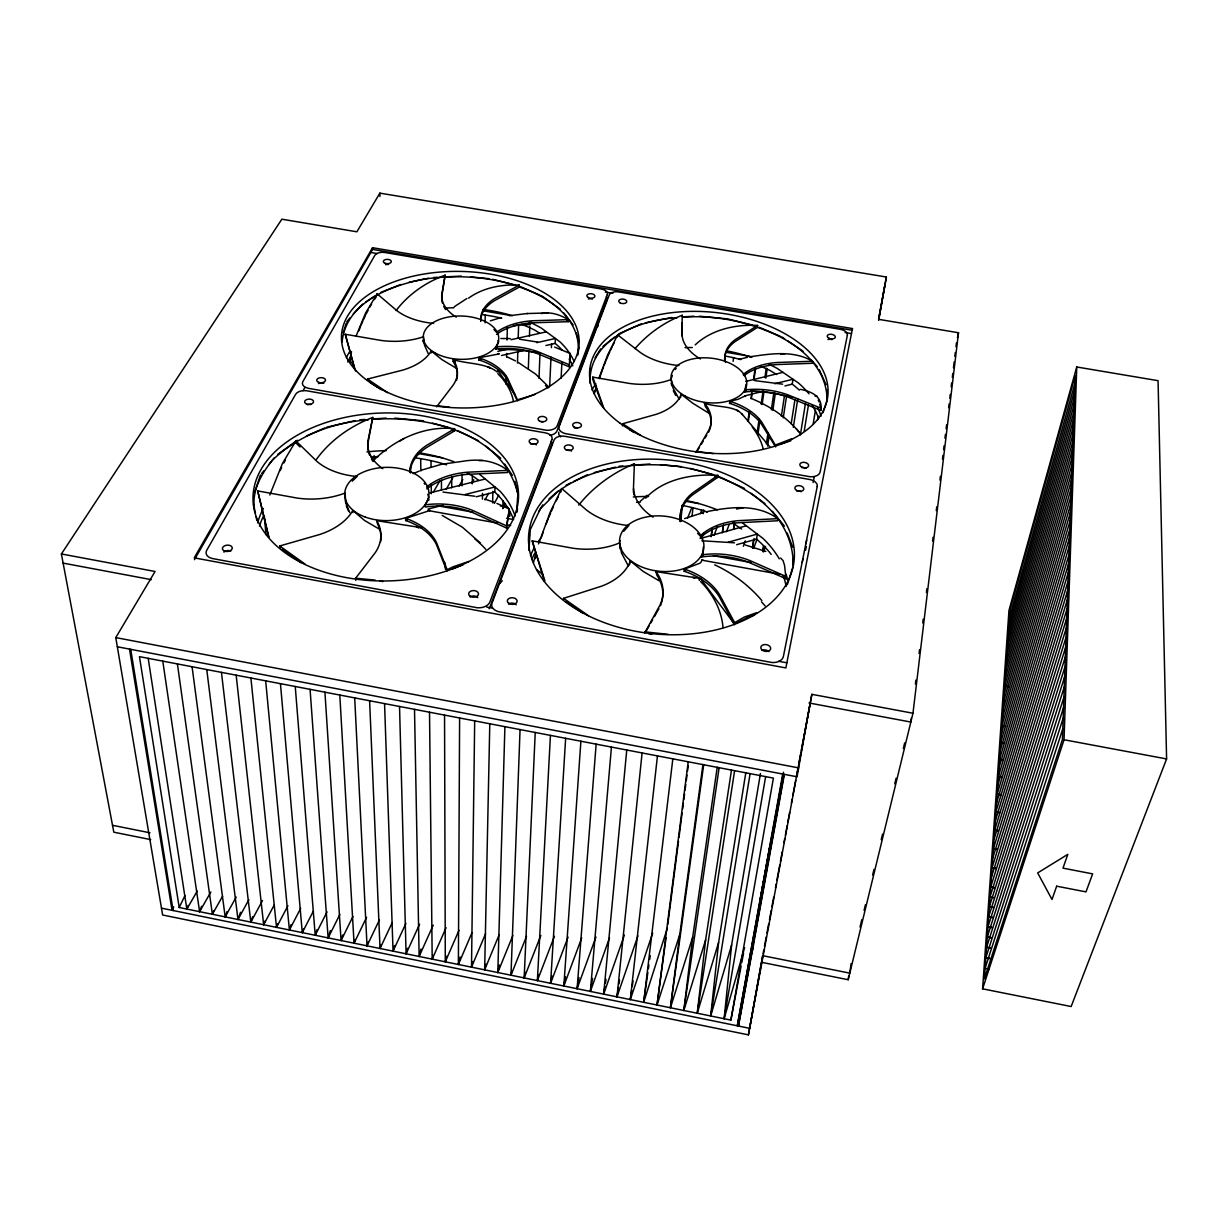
<?xml version="1.0" encoding="UTF-8"?>
<svg xmlns="http://www.w3.org/2000/svg" width="1228" height="1228" viewBox="0 0 1228 1228"><rect width="100%" height="100%" fill="white"/><g stroke="black" fill="none" stroke-linecap="round" stroke-linejoin="round"><path stroke-width="1.5" d="M451.704 487.838L451.72 476.326M456.478 380.434A58.391 34.23 0.1 0 0 453.884 362.797L452.963 359.42C467.331 364.332 485.275 362.506 497.371 372.038M410.06 471.736A61.738 38.759 1.2 0 1 426.515 447.575L454.59 430.844L454.59 428.726C424.059 425.425 394.587 439.593 373.235 460.7M681.939 335.797L681.954 322.857M634.983 348.691C647.678 333.924 664.041 322.365 682.169 315.274L682.139 335.597A55.383 31.498 6.8 0 0 698.578 357.87L700.42 358.96M745.918 388.938L744.613 392.054L746.962 391.747A58.606 35.29 7.7 0 1 787.885 397.012L820.918 410.352C822.837 397.043 812.506 391.609 800.334 389.353M793.242 558.955L793.227 565.862C793.994 505.476 728.434 473.563 676.536 466.226C632.22 461.252 583.024 467.96 548.947 498.952M471.89 932.942L458.382 964.487L459.61 717.996M461.989 485.843L462.05 474.346M472.319 483.863L472.396 476.203M516.988 400.113L507.317 379.866A58.637 34.844 1.1 0 0 480.808 360.556L478.736 359.911L478.766 357.824L499.289 353.894L498.061 353.464M485.551 933.802L471.506 967.157L474.683 720.882M703.291 547.212L703.153 552.262L701.372 557.067L704.012 556.652A65.391 43.993 7.7 0 1 749.556 562.67L786.058 578.787L784.538 565.325L783.05 560.597L780.594 558.003M482.435 499.136L482.512 493.38M485.106 322.826L485.229 315.151M492.643 502.897L492.889 491.4M569.761 360.832L569.685 362.429L569.992 355.629L569.301 366.865L538.355 353.986A57.977 34.323 2.3 0 0 498.138 348.813L495.728 349.105L498.66 341.614L498.046 340.478M499.197 934.661L484.646 969.844L489.788 723.768M513.596 519.597A130.03 84.486 -1.3 0 0 494.823 492.06L494.93 486.963L465.228 494.5M502.866 506.657L503.004 500.917M505.921 384.088L506.12 376.428M506.596 357.271L506.688 353.434M507.026 340.033L507.364 326.633M507.594 470.401L507.548 472.534L467.745 474.315A63.242 40.708 1.1 0 0 428.526 487.623L426.96 488.913L426.93 486.779L428.511 485.49A63.319 40.693 1.1 0 1 467.761 472.181L507.594 470.401C494.899 460.224 478.229 458.643 462.618 461.314L441.19 464.368L421.833 470.048M506.55 528.055L506.596 525.906L472.626 510.387A64.9 42.504 0 0 0 427.927 504.508L425.21 504.892L425.241 507.026L427.958 506.642A64.823 42.504 0 0 1 472.596 512.536L506.55 528.055L509.252 509.006L509.605 516.374L509.113 511.447L506.949 523.942M554.642 347.094L570.114 353.449L569.777 360.403M512.859 935.521L497.8 972.53L504.908 726.669M468.543 298.174C483.064 287.628 501.607 284.251 519.244 285.111L519.183 287.152L494.577 300.614A55.521 31.56 2.9 0 0 480.716 321.337M517.479 362.997L517.817 351.515M518.216 338.099L518.615 324.699M517.832 400.788L507.364 377.779A58.683 34.829 1.1 0 0 480.839 358.469L478.766 357.824M590.069 383.289C588.028 339.097 640.172 319.664 677.058 317.714M578.772 505.092C593.293 486.795 612.879 472.765 634.369 463.754L633.387 490.77A61.354 38.789 6.5 0 0 633.94 494.899M982.6 988.832L1064.031 739.747L1076.756 366.988L1158.065 380.68L1166.6 758.935L1071.154 1006.53L982.6 988.832L1008.971 610.423L1076.756 366.988M528.332 368.722L528.93 351.5M529.452 336.18L529.79 326.617M526.505 936.365L510.971 975.216L520.058 729.57M628.383 566.077L621.521 553.014L619.679 542.776L617.623 543.697A62.536 40.14 3.8 0 1 572.708 548.195L532.2 540.857L544.342 581.243M539 378.27L539.982 353.403M577.574 355.445C583.668 320.216 548.287 296.071 518.769 286.83M549.699 385.914L550.988 357.225M551.403 347.662L551.572 343.825M540.842 935.444L524.156 977.918L535.239 732.471M562.332 350.256A116.675 68.906 1.3 0 0 555.163 343.41L555.394 338.483L536.836 342.643M561.119 378.255L561.871 362.951M496.557 334.384L497.923 333.341A56.734 32.987 3 0 1 532.614 322.81L568.288 321.69L568.395 319.648C560.367 314.951 550.789 311.39 541.425 313.585M623.809 531.217L628.859 525.477L626.28 525.262A61.461 38.851 5 0 1 586.339 509.927L561.779 488.544L560.674 492.198M569.301 366.865L569.408 364.793L538.432 351.914A58.023 34.307 2.3 0 0 498.184 346.741L495.774 347.033M554.457 936.273L537.373 980.604L550.436 735.388M563.468 599.448L563.529 598.343L601.29 586.263A64.163 42.212 3.4 0 0 629.657 562.746L630.302 560.95L642.95 571.266L659.006 580.721M699.392 579.14L699.331 580.261L699.853 579.14L698.394 578.173L655.921 571.588L656.934 575.364A65.483 44.162 4.2 0 1 660.449 605.665M569.639 361.032L570.114 353.449M568.073 937.117L550.589 983.306L565.647 738.304M679.284 399.361L673.005 388.048L671.179 379.437L669.352 380.158A56.242 32.527 4.9 0 1 629.289 383.412L592.817 377.119L592.679 379.191L602.518 405.869M597.836 326.648L598.205 320.922M528.93 550.466L530.296 529.575L540.52 508.592L558.479 490.739M581.688 937.946L563.836 986.007L580.89 741.221M516.543 512.153L517.878 493.963L514.9 481.391M617.5 336.948L617.653 334.891L640.341 352.497A55.398 31.575 5.7 0 0 676.597 365.299L678.915 365.499M595.948 936.995L577.099 988.709L596.148 744.153M622.458 425.855L622.627 423.752L655.967 414.389A57.547 34.031 4.7 0 0 680.665 395.662L681.172 394.219L692.623 403.122L709.799 413.775M634.277 464.844L634.369 463.754M609.548 937.808L590.376 991.426L611.437 747.084M630.302 560.95L629.473 564.88M671.163 378.945L672.33 375.415M624.392 935.045L603.669 994.143L626.756 750.016M644.685 632.957L660.019 605.005A65.56 44.147 4.2 0 0 657.149 573.23L655.921 571.588M619.94 541.364L620.033 540.458M682.062 316.333L682.169 315.274M744.613 947.632L724.136 1018.718L731.612 945.023L760.454 773.548M637.946 935.843L616.978 996.86L642.091 752.948M681.172 394.219L680.45 397.734M763.417 546.046L762.818 551.694L763.847 546.03M731.612 945.023L710.69 1015.97L718.61 942.429L745.81 772.688M680.696 521.271L682.369 506.028M652.697 933.05L630.317 999.577L657.456 755.895M695.892 452.457L708.894 429.969A58.683 35.428 5.3 0 0 705.517 404.365L704.381 403.03L705.271 406.437A58.637 35.443 5.3 0 1 708.648 432.056M752.534 547.918L753.378 540.412M684.41 569.117L686.82 569.915A66.066 44.899 5.9 0 1 719.439 594.444L734.666 622.688L734.359 624.822L719.147 596.578A66.005 44.899 5.9 0 0 686.575 572.048L684.165 571.25L684.41 569.117L699.361 563.406C701.909 562.854 701.326 559.139 702.892 559.937L701.909 559.845M692.116 515.545L692.991 507.916M718.61 942.429L697.243 1013.238L705.639 939.819L731.504 769.956M667.311 928.261L643.672 1002.294L672.837 758.843M703.153 513.626L703.613 509.82M61.4 553.966L155.066 571.481L115.785 637.593L162.633 914.998L748.42 1034.866L761.467 962.291L848.195 979.729L912.972 713.238L958.515 332.757L878.834 319.372L886.386 277.021L379.866 193.134L356.887 231.8L281.857 219.198L61.4 553.966L113.82 832.2L150.737 839.614M705.639 939.819L683.827 1010.49L692.684 937.225L717.229 767.224M911.283 718.242L910.823 722.049L809.006 702.969M915.413 683.95L915.873 680.143M919.081 653.48L919.542 649.658M922.75 622.995L923.195 619.188M926.419 592.51L926.864 588.703M932.605 541.087L933.065 537.281M936.273 510.602L936.734 506.796M939.942 480.117L940.402 476.31M942.459 459.165L942.92 455.358M943.611 449.648L944.056 445.841M944.977 438.212L945.437 434.405M946.128 428.695L946.588 424.888M948.645 407.742L949.106 403.92M949.797 398.21L950.257 394.403M951.163 386.789L951.623 382.967M952.314 377.257L952.774 373.45M953.465 367.74L954.156 362.014M954.831 356.304L955.292 352.497M955.983 346.772L956.443 342.919M680.358 521.654A62.352 39.971 7.7 0 1 692.5 494.961L717.612 477.416L717.873 475.328C692.377 473.762 663.887 478.766 645.667 498.138M711.15 536.467L712.102 528.854M733.101 361.354L733.576 357.563M775.62 446.915L761.421 424.09A59.067 35.95 6.6 0 0 731.704 404.027L729.539 403.367L729.8 401.295L738.059 399.3L744.828 396.076M733.5 529.176L734.451 521.7M702.953 764.491L679.744 934.631L657.026 1005.026L688.233 761.79M667.786 924.484L678.501 841.226M678.977 837.45L682.139 812.859M682.63 809.068L683.351 803.388M683.842 799.612L684.579 793.933M685.055 790.157L685.792 784.477M686.283 780.686L687.005 775.021M687.496 771.23L688.217 765.551M692.684 937.225L670.411 1007.758L679.744 934.631M723.384 525.216L722.386 532.768L723.399 525.461M744.613 392.054L746.071 384.195M657.026 1005.026L666.067 937.655M695.186 344.884C711.749 329.38 735.526 324.299 757.63 325.42L757.354 327.462L735.158 341.553A56.15 32.373 7.7 0 0 724.597 359.712M851.081 963.688L849.791 973.144L762.711 955.676L762.081 958.991M747.898 421.296L749.187 411.794M750.983 398.501L751.766 392.806M753.562 379.513L755.113 368.124M733.715 529.007L734.482 523.343M748.328 421.465L749.602 412.025M751.398 398.824L752.165 393.16M753.961 379.943L755.496 368.63M670.411 1007.758L703.675 764.752M848.195 979.729L848.717 975.938M711.242 536.651L712.286 529.191M757.185 432.624L759.058 419.347M761.191 404.15L763.048 390.857M764.921 377.564L766.257 368.078M590.039 371.992L590.53 368.523M643.672 1002.294L647.862 972.422M648.399 968.677L648.921 964.947M649.704 959.344L650.241 955.614M757.876 434.712L759.748 421.511M762.127 404.534L764 391.333M765.858 378.132L767.193 368.692M683.827 1010.49L719.117 767.7M766.379 443.968L768.037 432.578M771.353 409.799L773.84 392.714M630.317 999.577L631.683 990.259M632.236 986.529L633.065 980.942M752.718 547.903L754.099 538.463M767.607 446.071L769.265 434.758M772.842 410.259L775.328 393.282M771.199 554.396A130.552 87.664 5.8 0 0 756.525 539.123L757.277 534.073L728.25 542.193M578.004 353.864L579.017 347.156M775.774 445.917L761.713 422.018A59.128 35.934 6.6 0 0 731.98 401.955L729.8 401.295M781.376 416.215L784.492 395.508M783.249 417.858L786.672 395.232M616.978 996.86L618.421 987.558M618.989 983.828L619.557 980.113M799.305 390.105A117.52 70.978 6.4 0 0 792.244 384.134L792.996 379.237L774.761 383.719M697.243 1013.238L734.605 770.677M791.2 423.706L795.007 399.254M706.238 511.784C729.939 506.888 756.985 503.511 777.861 518.661L777.524 520.779L738.166 522.76A63.948 41.982 8.3 0 0 701.341 536.774L699.991 538.14M793.303 427.344L797.74 399.069M603.669 994.143L604.867 986.713M605.45 982.999L606.049 979.284M800.38 434.973L805.522 402.999M749.863 356.811C770.524 353.756 793.534 349.995 812.475 361.247L812.153 363.288L776.833 364.562A57.44 33.831 8.1 0 0 744.091 375.63M804.217 431.166L808.485 404.795M710.69 1015.97L750.108 773.64M528.608 539.859L529.452 534.717M813.212 423.66L815.392 410.49M590.376 991.426L592.541 978.455M817.633 419.93L818.262 416.169M724.136 1018.718L765.627 776.618M396.153 310.5C408.494 294.198 426.024 282.164 445.135 275.149L441.758 294.659A54.892 30.654 2.3 0 0 454.59 316.087L456.263 317.131M516.911 512.122L517.541 508.438M577.099 988.709L579.017 977.611M730.875 1020.1L773.41 778.107L139.455 656.658L179.211 907.507L730.875 1020.1L741.083 966.206M852.447 328.567L785.859 667.925L194.224 557.85L372.544 247.703L852.447 328.567L852.155 330.24L372.606 249.407L194.454 559.661M762.711 955.676L749.648 1028.327L161.482 908.152M810.204 703.183L797.049 776.787L117.335 646.772M878.588 320.324L884.851 285.249M748.42 1034.866L811.861 694.327L912.972 713.238M563.836 986.007L565.494 976.782M782.727 774.054L737.307 1025.794L783.495 772.259M764.384 877.176L760.147 899.924L770.186 845.079L761.959 890.576M784.032 774.3L738.427 1026.025L753.485 944.792M751.874 953.511L784.017 776.265M878.557 319.065L886.386 277.021M550.589 983.306L551.971 975.938M763.064 953.803L763.77 950.027M764.476 946.266L766.257 936.841M766.963 933.065L768.728 923.656M769.449 919.879L771.215 910.455M771.921 906.694L773.701 897.269M775.467 887.844L776.173 884.083M776.879 880.307L779.719 865.233M780.425 861.473L782.205 852.048M783.971 842.623L784.677 838.862M785.398 835.086L787.163 825.661M787.869 821.9L789.65 812.475M791.415 803.051L792.121 799.29M792.827 795.514L795.667 780.44M796.373 776.679L798.154 767.254M798.86 763.478L800.625 754.069M801.347 750.293L811.861 694.327M741.789 962.491L743.554 953.204M537.373 980.604L538.432 975.093M805.568 550.298L806.305 546.552M524.156 977.918L525.262 972.407M802.268 562.455L803.005 558.74M805.967 543.835L806.704 540.12M813.105 482.512L814.241 476.878M342.075 342.105C345.989 302.088 390.719 285.387 424.949 278.986C455.066 274.918 486.165 276.1 515.207 285.449M316.394 459.425C330.347 440.1 350.671 425.978 372.744 417.413L367.863 441.266A61.016 37.5 0.3 0 0 380.941 467.346L382.752 468.605M510.971 975.216L511.723 971.563M352.82 363.734L349.489 360.74L351.515 351.622M497.8 972.53L499.397 965.024M484.646 969.844L485.874 964.226M957.41 337.746L958.515 332.757M471.506 967.157L472.78 961.555M458.382 964.487L460.132 957.026M533.489 562.608L536.068 552.508M444.551 715.11L445.288 961.816L446.624 956.228M860.014 927.094L861.826 919.649M864.082 910.347L865.433 904.775M872.647 874.996L873.998 869.424M881.213 839.645L882.579 834.073M894.751 783.832L896.102 778.245M903.332 748.481L904.683 742.894M429.524 712.225L432.195 959.145L433.116 955.43M414.511 709.354L419.132 956.474L421.02 949.06M399.53 706.484L406.084 953.818L407.527 948.262M535.147 558.755L536.007 555.455M594.306 393.866L596.47 386.129M384.564 703.613L393.052 951.147L394.526 945.606M497.708 346.142L497.432 346.925M369.613 700.743L380.035 948.492L381.033 944.808M504.294 503.173L502.82 508.576L505.429 503.603M1009.339 617.945L1074.884 383.55M354.692 697.888L367.034 945.836L368.062 942.168M1008.833 625.221L1074.638 390.55M1074.393 397.626L1008.326 632.558L1012.102 633.049M1007.82 639.957L1074.147 404.764M1007.298 647.432L1073.886 411.963M1006.776 654.969L1073.64 419.255M1006.254 662.567L1073.379 426.592M1005.717 670.242L1073.119 434.021M1005.179 677.979L1072.858 441.527M1008.341 686.667L1004.642 685.792L1072.597 449.095M339.803 695.033L354.048 943.196L355.107 939.527M1004.105 693.666L1072.32 456.755M1003.552 701.618L1072.059 464.476M1003 709.646L1071.783 472.289M1002.432 717.735L1071.507 480.179M1071.23 488.145L1001.864 725.917L1005.655 726.423M1001.296 734.16L1070.939 496.189M1004.443 743.385L1000.728 742.479L1070.662 504.324M324.929 692.193L341.077 940.556L342.704 935.045M1000.145 750.876L1070.371 512.552M1003.23 760.255L999.561 759.364L1070.079 520.856M998.963 767.914L1069.788 529.253M1002.079 777.462L998.364 776.556L1069.481 537.741M997.765 785.275L1069.189 546.322M310.07 689.338L328.137 937.9L330.347 930.594M1000.82 794.976L997.151 794.086L1068.882 554.995M996.537 802.974L1068.575 563.759M999.607 812.859L995.923 811.938L1068.268 572.616M995.294 821.01L1067.946 581.581M998.303 831.064L994.665 830.159L1067.639 590.637M994.02 839.384L1067.316 599.786M997.059 849.638L993.375 848.717L1066.994 609.042M295.242 686.498L315.212 935.26L316.901 929.796M992.731 858.142L1066.656 618.405M995.785 868.595L992.07 867.659L1066.334 627.876M991.41 877.268L1065.996 637.439M994.404 887.905L990.735 886.969L1065.658 647.125M538.585 543.912L550.328 511.861L561.779 488.544M787.348 584.635L792.689 567.566M1065.321 656.919L990.06 896.778L993.744 897.714M280.444 683.658L302.288 932.635L303.439 928.982M993.084 907.615L989.369 906.678L1064.968 666.835M343.195 332.819L346.204 323.332M992.331 917.608L988.678 916.671L1064.615 676.858M991.641 927.723L987.987 926.772L1064.262 686.989M990.965 937.931L987.281 936.995L1063.909 697.258M269.807 494.991L282.409 463.555L295.902 440.944L317.024 461.482A61.308 37.408 -1 0 0 354.554 476.264L357.102 476.495L352.252 481.176M990.259 948.262L986.56 947.295L1063.54 707.635M265.662 680.834L289.394 929.995L291.159 924.546M989.492 958.669L985.838 957.717L1063.172 718.134M1062.803 728.757L985.117 968.247L988.77 969.199M822.975 412.7L827.043 400.205L826.828 389.706M250.896 678.01L276.515 927.37L277.712 923.748M236.16 675.185L263.652 924.745L264.88 921.123M541.471 537.143L543.16 532.138M598.85 378.393L607.753 354.738L617.653 334.891M599.402 378.638L600.906 374.172M254.749 491.783L260.459 475.067M221.439 672.361L250.819 922.121L252.676 916.702M763.662 551.848L765.551 546.429M206.749 669.552L237.986 919.511L240.504 912.297M753.808 548.149L757.001 539.138M355.951 336.334L365.56 313.109L377.119 293.814L397.012 310.776A55.076 30.623 1.3 0 0 431.304 323.148L433.591 323.348M192.075 666.743L225.169 916.886L227.103 911.483M148.189 658.331L186.84 909.073L188.13 905.481M743.339 546.26L745.289 540.873M177.415 663.934L212.383 914.277L213.687 910.685M601.413 372.698L603.531 366.85M162.787 661.124L199.596 911.667L201.592 906.295M726.469 531.739L729.171 524.571M714.051 535.239L717.474 526.305M546.199 523.895L548.087 519.045M604.084 365.437L605.742 361.17M701.572 538.739L703.659 533.366M358.868 330.777L360.572 326.464M700.359 513.672L701.771 510.111M687.573 518.109L691.717 507.855M428.618 500.456L428.986 499.535M548.747 517.464L550.712 512.721M606.325 359.789L609.809 351.73M361.124 325.036L362.935 320.861M445.288 961.816L458.98 930.333M551.387 511.201L553.429 506.627M432.195 959.145L446.086 927.723M419.132 956.474L433.223 925.129M406.084 953.818L419.577 924.254M393.052 951.147L405.915 923.395M380.035 948.492L392.254 922.52M363.549 319.464L365.468 315.427M280.153 470.631L281.626 467.546M367.034 945.836L379.421 919.925M179.211 907.507L184.968 895.534M610.393 350.41L611.989 347.094M701.372 557.067L702.938 554.058M173.716 906.909L172.058 910.316L129.508 649.105M354.048 943.196L366.604 917.316M341.077 940.556L352.958 916.456M742.403 414.603C734.559 404.979 716.062 407.849 704.381 403.03M328.137 937.9L339.849 914.461M315.212 935.26L327.062 911.867M556.192 500.794L558.295 496.634M302.288 932.635L313.447 910.946M612.787 345.421L614.414 342.305M366.097 314.076L368.108 310.224M289.394 929.995L300.676 908.352M283.883 462.971L285.433 460.009M276.515 927.37L287.935 905.773M494.331 503.419L498.752 495.13M263.652 924.745L274.32 904.852M485.014 499.919L488.591 493.303M379.375 529.13L364.547 520.472L352.728 510.418L351.807 512.137A64.316 40.386 -3.1 0 1 319.526 534.548L279.723 545.969L279.907 548.149M250.819 922.121L262.5 900.6M456.463 368.323L441.911 359.604L431.135 350.916L430.368 352.298A57.394 32.864 -0.2 0 1 402.508 370.165L367.525 379.053L367.571 380.158M237.986 919.511L248.885 899.679M471.966 483.049L473.793 479.749M225.169 916.886L236.206 897.1M459.103 486.181L462.802 479.595M212.383 914.277L222.606 896.179M303.04 390.688L304.912 387.357M645.483 632.42L649.059 626.096M650.855 622.934L652.636 619.772M654.432 616.625L658.899 608.72M446.194 489.297L452.733 477.784M369.705 307.322L371.562 304.083M199.596 911.667L210.878 891.973M433.223 492.382L439.839 480.9M186.84 909.073L197.278 891.037M538.647 511.692L542.745 504.877M697.611 450.4L699.453 447.345M701.295 444.29L703.137 441.236M704.979 438.166L706.806 435.111M595.073 357.824L600.676 348.906M513.365 325.712A110.673 65.821 2.9 0 1 524.295 324.745L530.128 324.576L531.709 322.273M374.417 299.54L376.136 297.069M495.728 349.105L496.68 347.739M355.752 580.399L355.644 578.219L375.292 552.615A65.606 42.259 -3 0 0 377.625 522.238L376.658 520.672L421.879 527.748M261.641 473.578L264.02 470.631M268.763 464.706L274.228 457.89M436.615 406.821L453.055 385.254A58.453 34.215 0.1 0 0 453.884 360.71L452.963 359.42M346.664 321.92L349.965 317.914M353.28 313.923L362.721 304.114M425.21 504.892L428.971 497.647L427.774 494.331M349.489 360.74L350.763 359.267M675.124 369.551L676.152 368.431M743.186 374.647L744.368 373.573A57.501 33.816 8.1 0 1 777.124 362.506L812.475 361.247M640.402 501.147L647.217 495.268M602.963 346.419L614.553 337.193M454.253 306.754L466.855 298.496M277.681 454.406L297.345 440.253M717.873 475.328L692.73 492.842A62.413 39.956 7.7 0 0 680.588 519.536L680.957 521.179L679.606 520.718M365.683 302.119L374.555 296.163M427.943 510.341L430.03 510.464L405.624 518.385L405.67 520.549L407.942 521.317A65.759 43.164 -1.8 0 1 436.569 544.848L446.516 570.206M757.63 325.42L735.418 339.511A56.212 32.358 7.7 0 0 725.165 361.124L725.518 362.444M399.376 441.389L404.073 438.427M734.666 622.688L744.214 617.085L756.847 612.619M736.109 623.425L747.775 617.224L754.437 615.151M454.59 428.726L426.5 445.442A61.799 38.743 1.2 0 0 409.937 470.953L410.029 472.519M519.244 285.111L494.608 298.573A55.567 31.544 3 0 0 480.747 319.28L480.885 320.554M775.927 444.843L791.768 438.764M447.176 570.851L447.176 569.731L452.84 566.891L468.835 561.442M566.139 485.198L570.437 483.08M573.537 481.56L587.491 474.683M618.743 333.862L641.523 323.716M779.565 444.536L790.847 440.791M480.962 359.221L478.736 359.911M306.478 435.925L324.944 427.927M517.863 399.699L535.024 394.434M413.207 473.64L419.423 470.999M452.395 568.932L462.956 564.88M381.002 292.31L400.85 284.482M815.07 396.091L816.82 395.953M684.625 518.584L703.782 512.352M490.371 320.83L500.901 317.607M684.165 571.25L685.608 570.851M736.616 544.71L756.525 539.123M736.57 509.037L743.278 507.763M700.835 538.371L746.302 525.768M405.67 520.549L407.174 520.165M594.306 472.58L615.458 467.162M428.127 509.037L442.955 505.276M476.295 496.787L494.823 492.06M430.153 492.827L485.26 478.981M729.539 403.367L730.813 403.045M738.964 359.39L747.391 357.302M744.92 395.83L763.125 391.333M784.968 385.93L792.244 384.134M745.795 381.417L782.942 372.36M326.633 427.206L354.984 420.636M645.207 322.887L672.023 317.484M501.469 355.506L523.681 350.502M545.907 345.498L555.163 343.41M497.862 351.361L507.133 349.289M511.048 339.695L546.399 331.852M409.108 282.225L428.357 278.28M509.282 315.719L526.919 313.554L548.333 312.91M701.633 554.949L704.273 554.534A65.468 43.978 7.6 0 1 749.863 560.551L786.411 576.669M702.232 555.302L703.383 555.117M745.335 390.627L746.363 390.504M744.874 389.997L747.238 389.69A58.668 35.274 7.7 0 1 788.207 394.955L821.256 408.295M780.64 354.339L784.723 353.879M368.477 419.807C333.187 422.294 298.036 435.495 272.324 460.27C260.597 474.852 249.883 493.963 255.485 513.166M372.099 419.423C426.899 415.049 503.066 432.425 517.878 493.963M682.768 317.177C706.791 315.412 731.381 318.773 754.253 326.203M619.112 466.226L622.903 465.965M634.231 465.136L650.026 464M359.819 419.807L365.161 419.454M372.284 418.994L386.175 418.088M683.044 316.855L693.958 316.241M433.622 277.497L437.352 277.313M444.797 276.929L461.329 276.085M478.981 460.623L482.497 460.454M777.861 518.661L738.458 520.641A64.025 41.967 8.3 0 0 701.602 534.656L700.252 536.007L697.581 533.305M568.395 319.648L532.691 320.754A56.795 32.972 3 0 0 497.969 331.284L496.603 332.312L493.917 329.58M526.919 313.554L527.81 313.539M701.848 540.765L734.482 542.807M500.917 338.514L510.219 338.575M644.792 631.837L668.078 634.323M648.921 633.878L651.976 634.032M355.644 578.219L375.108 580.092M442.986 492.06L474.883 496.25M754.667 380.603L782.589 384.18M696.015 451.367L713.299 453.592M436.615 405.731L449.233 407.097M470.6 276.96L489.005 278.695M699.407 316.225L727.329 318.85L752.472 325.067M452.963 361.508L455.404 361.738M394.787 418.119L423.599 420.82M660.51 464.721L681.371 466.686M519.521 339.204L537.664 342.09M1004.642 685.792L1008.449 686.298M1000.728 742.479L1004.458 742.986M999.561 759.364L1003.322 759.871M998.364 776.556L1002.079 777.048M997.151 794.086L1000.912 794.593M995.923 811.938L999.715 812.46M994.665 830.159L998.395 830.665M993.375 848.717L997.151 849.223M992.07 867.659L995.801 868.165M990.735 886.969L994.496 887.476M989.369 906.678L993.176 907.185M988.678 916.671L992.424 917.193M987.987 926.772L991.733 927.293M987.281 936.995L991.057 937.501M986.56 947.295L990.351 947.816M985.838 957.717L989.568 958.239M370.841 252.477L377.196 253.551M605.327 292.034L612.879 293.308M845.094 332.496L851.511 333.571M452.088 430.429L454.59 430.844M715.049 476.986L717.612 477.416M484.093 310.96L508.499 315.135M725.763 352.221L750.277 356.412M354.493 368.354L345.252 334.262L380.833 340.402A56.058 31.452 0.3 0 0 421.588 337.378L423.522 336.702L424.458 345.053L428.142 353.434M418.349 453.531L442.648 457.875M685.424 501.224L698.625 503.572M500.41 505.982L507.947 507.348M436.953 505.66L472.688 512.122M506.535 518.247L512.183 519.275M713.407 555.701L751.014 562.516M429.708 510.817L497.493 523.113M506.903 524.816L510.679 525.492M702.738 560.321L779.933 574.32M268.686 537.265L257.696 490.924L297.099 498.061A62.597 38.498 -2.3 0 0 342.858 493.871L345.068 493.011L345.805 502.912L349.719 512.598M486.733 607.062L492.382 608.121M778.644 661.278L786.856 662.798M1064.031 739.747L1166.6 758.935M63.119 563.115L151.228 579.631M115.785 637.593L798.722 767.914M112.515 825.293L149.97 832.799M379.82 580.89L382.86 581.581M492.535 279.293L515.023 284.896M690.105 468.436L713.1 474.499M432.394 423.169L449.448 427.712M745.212 544.971L765.811 551.433M744.521 396.137L745.488 396.429L744.69 396.076M405.624 518.385L407.896 519.152A65.821 43.149 -1.7 0 1 436.554 542.699L447.176 569.731M484.906 499.044L494.485 502.498M757.783 327.538C790.233 338.176 827.135 362.199 827.043 400.205M416.645 527.012L418.855 527.933L418.318 527.073M759.226 327.308L780.179 336.242M752.503 398.993C770.063 406.284 786.442 417.106 798.783 431.688M520.058 286.477L542.5 296.362L560.367 309.272M692.745 577.344L694.695 578.219L694.004 577.329M496.91 503.419L509.252 509.006M719.485 476.848L744.521 488.483M507.671 357.148L515.499 360.909M457.215 430.506L478.552 440.806M714.727 564.849C732.732 573.23 749.003 585.372 761.836 600.569M488.023 367.034L489.941 368.016L489.435 367.31M442.141 515.376L462.511 527.303L480.148 542.791M736.877 410.213L738.565 411.165L737.936 410.444M622.627 423.752L640.648 435.357M367.525 379.053L387.572 392.653M369.643 382.031L381.355 389.706M518.262 362.46L535.561 374.049L548.977 387.204M563.529 598.343L588.565 615.765M565.801 601.582L582.532 612.91M776.618 374.525L770.248 370.61A117.52 70.978 6.4 0 0 760.239 366.144M279.723 545.969L304.958 564.02M282.133 549.192L301.09 562.7M629.626 429.708L634.016 432.532M653.096 517.172L651.07 515.852A61.415 38.774 6.5 0 1 633.571 488.652M539.553 333.187L535.224 330.363A116.675 68.906 1.3 0 0 521.654 324.346M781.775 336.917L784.692 338.867M787.624 340.831L803.081 351.193M732.487 522.836L741.62 529.022M478.751 480.363L473.302 476.387A130.03 84.486 -1.3 0 0 467.07 473.102M750.907 493.211L764.952 503.618M742.541 522.928L762.91 538.34A131.718 88.17 5.8 0 1 779.273 558.832M566.829 320.569L568.288 321.69M528.5 323.302L530.128 324.576M485.797 446.132L500.686 458.182M479.718 474.422L499.919 491.077A131.196 84.962 -1.2 0 1 515.1 515.99M300 446.946L296.04 443.093L295.902 440.944M700.543 581.519L704.181 585.326A128.771 88.616 4.1 0 1 723.016 627.585M497.816 373.68L501.653 377.687A115.018 68.937 -0.1 0 1 513.427 401.402M810.802 359.62L817.203 366.573M741.896 413.882L770.048 447.161M796.266 428.664L800.456 433.745M772.381 511.339L784.492 526.183M424.151 483.279L424.903 484.216M563.667 312.833L573.184 324.929M700.221 578.219L733.223 622.442M422.632 340.524L423.906 342.919M497.693 370.38L515.299 394.94M504.708 464.092L512.398 475.374M673.282 390.642L675.692 395.462M819.245 369.674L826.076 384.717M592.817 377.119L603.9 408.325M818.278 400.144L819.03 401.909M346.296 505.69L348.522 511.155M787.133 532.921L792.72 547.197M532.2 540.857L544.91 580.89M345.252 334.262L355.491 370.979M576.224 332.865L579.094 342.351M257.696 490.924L268.932 537.066M671.133 383.013L671.869 385.792M819.736 404.181L820.396 406.944M619.633 546.782L620.14 549.008M256.145 516.85L256.821 520.534M423.46 340.233L423.752 342.029M130.721 649.336L173.117 910.531M785.598 574.474L786.058 578.787M345.375 500.149L345.713 503.219M820.749 408.863L820.918 410.352M264.281 515.637L265.969 534.625M253.628 503.987L253.92 507.747M352.728 510.418L352.835 512.583M353.05 361.968L353.219 365.791M376.658 520.672L377.702 524.402A65.544 42.274 -3 0 1 380.634 541.748M374.126 455.511L374.325 461.237M372.744 417.413L367.939 443.4A60.955 37.515 0.3 0 0 369.597 455.204M372.544 247.703L372.606 249.407M377.119 293.814L377.149 294.889M379.866 193.134L379.959 196.449M410.551 467.239L410.659 472.949M420.697 459.548L420.851 470.984M431.028 461.406L431.074 467.116M431.228 484.246L431.32 493.763M431.135 350.916L431.151 352.989M441.435 480.24L441.481 489.834M445.135 275.149L441.758 296.716A54.846 30.669 2.3 0 0 442.479 303.193M474.591 538.739A129.324 86.635 -2 0 1 485.781 549.361M444.674 562.224A128.909 84.855 -3.3 0 1 445.426 569.239M489.097 608.674A11.697 7.951 0.7 0 0 489.987 606.832L551.664 444.874A8.765 5.403 2.9 0 0 551.142 441.343M259.492 526.137A130.03 84.486 -1.3 0 1 263.667 515.745M370.841 457.108A130.03 84.486 -1.3 0 1 378.439 456.54M416.215 458.013A130.03 84.486 -1.3 0 1 446.547 464.844M502.298 580.829A135.801 87.971 -1.2 0 1 498.553 584.574M470.048 596.931A4.912 3.331 0.6 0 1 477.769 597.637M531.095 444.321A4.451 2.748 2.7 0 1 536.467 444.812M307.445 404.718A4.451 2.656 -1.9 0 1 310.837 404.503M223.895 552.124A4.943 3.177 -5.2 0 1 230.772 551.004M257.634 522.882A131.196 84.962 -1.2 0 1 263.421 508.515M366.957 451.889A131.196 84.962 -1.2 0 1 386.16 450.661M418.472 452.764A131.196 84.962 -1.2 0 1 453.869 461.728M373.143 461.498A60.955 37.515 0.3 0 1 371.501 459.026M499.167 349.566A113.068 68.476 2.2 0 1 540.366 353.311M545.478 385.531A115.478 70.134 0.9 0 1 548.118 387.941M549.898 435.357A10.438 6.37 3 0 0 557.128 430.521L606.97 299.647A7.905 4.405 4.2 0 0 606.386 296.746M347.724 361.999A116.675 68.906 1.3 0 1 350.21 357.363M483.064 314.767A116.675 68.906 1.3 0 1 501.761 318.236M569.163 359.067A116.675 68.906 1.3 0 1 572.831 365.852M540.949 421.726A4.375 2.671 2.9 0 1 543.206 421.757M588.427 299.018A4.022 2.241 4 0 1 592.433 299.095M385.561 264.68A4.006 2.18 0.4 0 1 388.601 264.527M318.497 383.596A4.39 2.579 -1.5 0 1 323.808 383.274M346.403 357.655A117.673 69.275 1.3 0 1 349.934 351.193M444.659 308.136A117.673 69.275 1.3 0 1 453.869 307.767M483.126 309.441A117.673 69.275 1.3 0 1 512.291 315.719M529.897 322.289A117.673 69.275 1.3 0 1 541.241 328.045L560.014 341.891A117.673 69.275 1.3 0 1 574.136 361.554M445.611 309.533A54.846 30.669 2.3 0 1 443.753 306.401M761.529 601.92A129.769 90.089 6 0 1 765.151 605.972M542.669 574.259A120.866 78.131 4.9 0 1 536.82 569.731M531.709 559.477A130.552 87.664 5.8 0 1 534.932 552.968M636.549 502.313A130.552 87.664 5.8 0 1 640.295 502.16M681.939 505.368A130.552 87.664 5.8 0 1 707.435 512.03M783.203 575.64A130.552 87.664 5.8 0 1 786.196 586.493M761.959 650.303A4.973 3.423 9.3 0 1 768.851 651.577M796.757 490.893A4.513 2.824 8.9 0 1 801.193 491.691M567.167 450.246A4.451 2.763 3.5 0 1 571.496 451.014M508.515 604.053A4.912 3.346 1.7 0 1 516.251 604.775M530.542 555.563A131.718 88.17 5.8 0 1 533.612 548.993M538.555 541.118A131.718 88.17 5.8 0 1 540.842 538.125M633.326 496.956A131.718 88.17 5.8 0 1 648.553 496.496M686.667 500.625A131.718 88.17 5.8 0 1 717.336 509.835M786.104 574.274A131.718 88.17 5.8 0 1 787.839 581.304M750.63 391.087A114.281 70.364 7.8 0 1 784.661 395.585M786.519 396.03A114.281 70.364 7.8 0 1 792.029 397.442M752.242 426.976A115.463 71.316 5.3 0 1 763.125 448.65M560.705 436.846A9.256 5.664 3.5 0 1 558.771 432.195M594.321 391.778A117.52 70.978 6.4 0 1 596.578 388.555M724.781 355.966A117.52 70.978 6.4 0 1 740.776 359.589M812.138 405.148A117.52 70.978 6.4 0 1 818.569 418.395M801.684 467.576A4.436 2.732 8.8 0 1 806.059 468.344M827.933 339.542A4.068 2.302 8.6 0 1 831.924 339.619M574.428 428.05A4.39 2.686 3.7 0 1 577.728 427.82M592.003 389.89A118.533 71.362 6.4 0 1 595.887 383.827M685.024 347.616A118.533 71.362 6.4 0 1 692.316 347.539M727.129 350.978A118.533 71.362 6.4 0 1 751.782 357.409M769.158 364.363A118.533 71.362 6.4 0 1 777.186 368.415L798.169 382.768A118.533 71.362 6.4 0 1 808.991 393.804M817.894 407.849A118.533 71.362 6.4 0 1 820.979 416.307M1075.16 375.937L1062.42 739.517L984.38 978.885L1009.892 610.009L1075.16 375.937M817.234 486.488L783.525 655.829A11.881 8.197 9.5 0 1 771.951 662.506L498.998 611.774A10.407 7.076 1.4 0 1 491.86 603.501L554.074 440.008A8.903 5.48 3.3 0 1 564.696 436.278L809.482 479.442A8.903 5.526 9 0 1 817.234 486.488M847.381 335.121L820.227 471.506A10.607 6.524 9 0 1 810.035 476.725L565.678 433.668A9.287 5.664 3.5 0 1 559.032 426.96L609.272 294.92A8.028 4.467 4.5 0 1 618.728 291.942L840.259 329.304A8.043 4.498 8.7 0 1 847.381 335.121M1056.663 886.186L1051.997 899.479L1037.675 872.924L1067.807 854.35L1062.987 868.135L1092.628 873.875L1085.997 891.881L1056.663 886.186M551.909 439.624L490.095 601.428A11.727 7.936 0.8 0 1 477.4 607.768L212.367 558.525A10.484 6.723 -5.4 0 1 206.565 550.574L295.595 394.341A8.903 5.25 -2 0 1 306.877 390.811L545.293 432.855A8.78 5.388 2.9 0 1 551.909 439.624M607.323 294.582L557.389 425.287A10.453 6.37 3 0 1 546.306 430.245L308.289 388.309A9.287 5.449 -1.7 0 1 302.717 381.862L374.832 255.332A8.013 4.329 0.4 0 1 384.809 252.507L601.137 288.979A7.921 4.405 4.2 0 1 607.323 294.582M365.223 517.049A42.136 26.632 -0.9 0 0 428.94 493.948A42.136 26.632 -0.9 0 0 366.297 470.907A42.136 26.632 -0.9 0 0 365.223 517.049M300.123 562.056A132.793 84.011 -1 0 0 516.435 510.464A132.793 84.011 -1 0 0 340.647 418.41A132.793 84.011 -1 0 0 300.123 562.056M470.124 596.24A4.927 3.316 0.7 0 0 478.352 594.782A4.927 3.316 0.7 0 0 472.289 590.683A4.927 3.316 0.7 0 0 470.124 596.24M530.542 443.369A4.467 2.748 2.7 0 0 537.941 442.218A4.467 2.748 2.7 0 0 532.338 438.795A4.467 2.748 2.7 0 0 530.542 443.369M306.632 404.012A4.467 2.64 -1.9 0 0 313.554 401.802A4.467 2.64 -1.9 0 0 307.092 399.422A4.467 2.64 -1.9 0 0 306.632 404.012M224.494 551.065A4.958 3.177 -5.1 0 0 232.261 548.333A4.958 3.177 -5.1 0 0 225.261 545.524A4.958 3.177 -5.1 0 0 224.494 551.065M434.681 352.712A37.73 21.643 1.5 0 0 497.586 343.625A37.73 21.643 1.5 0 0 450.799 316.64A37.73 21.643 1.5 0 0 434.681 352.712M385.853 391.578A118.886 68.246 1.5 0 0 577.789 352.068A118.886 68.246 1.5 0 0 417.32 275.272A118.886 68.246 1.5 0 0 385.853 391.578M539.414 420.928A4.39 2.671 2.9 0 0 546.69 419.838A4.39 2.671 2.9 0 0 541.149 416.492A4.39 2.671 2.9 0 0 539.414 420.928M588.212 297.483A4.022 2.241 4 0 0 594.828 296.593A4.022 2.241 4 0 0 589.67 293.738A4.022 2.241 4 0 0 588.212 297.483M385.208 263.36A4.022 2.18 0.5 0 0 391.333 261.61A4.022 2.18 0.5 0 0 385.408 259.599A4.022 2.18 0.5 0 0 385.208 263.36M318.697 382.399A4.405 2.579 -1.5 0 0 325.497 380.266A4.405 2.579 -1.5 0 0 319.126 377.948A4.405 2.579 -1.5 0 0 318.697 382.399M634.845 563.514A42.305 27.645 5.8 0 0 703.337 550.758A42.305 27.645 5.8 0 0 647.064 516.85A42.305 27.645 5.8 0 0 634.845 563.514M587.306 615.274A133.345 87.219 5.8 0 0 794.102 560.597A133.345 87.219 5.8 0 0 602.948 465.013A133.345 87.219 5.8 0 0 587.306 615.274M762.711 650.456A4.989 3.423 9.2 0 0 770.662 648.906A4.989 3.423 9.2 0 0 763.908 644.639A4.989 3.423 9.2 0 0 762.711 650.456M796.604 490.463A4.528 2.824 8.9 0 0 803.772 489.251A4.528 2.824 8.9 0 0 797.586 485.689A4.528 2.824 8.9 0 0 796.604 490.463M565.755 449.601A4.467 2.763 3.5 0 0 573.123 448.45A4.467 2.763 3.5 0 0 567.443 444.996A4.467 2.763 3.5 0 0 565.755 449.601M508.806 603.409A4.927 3.346 1.7 0 0 516.988 601.935A4.927 3.346 1.7 0 0 510.848 597.821A4.927 3.346 1.7 0 0 508.806 603.409M685.27 396.137A38.007 22.304 6.4 0 0 746.348 386.482A38.007 22.304 6.4 0 0 695.125 358.499A38.007 22.304 6.4 0 0 685.27 396.137M619.818 423.031A119.776 70.334 6.4 0 0 822.1 412.915A119.776 70.334 6.4 0 0 684.487 311.605A119.776 70.334 6.4 0 0 619.818 423.031M801.562 467.024A4.451 2.732 8.8 0 0 808.623 465.857A4.451 2.732 8.8 0 0 802.529 462.388A4.451 2.732 8.8 0 0 801.562 467.024M828.869 338.191A4.083 2.287 8.5 0 0 835.301 337.255A4.083 2.287 8.5 0 0 829.667 334.292A4.083 2.287 8.5 0 0 828.869 338.191M620.094 302.871A4.022 2.256 4.6 0 0 626.694 301.981A4.022 2.256 4.6 0 0 621.475 299.11A4.022 2.256 4.6 0 0 620.094 302.871M574.121 427.037A4.39 2.671 3.7 0 0 581.366 425.916A4.39 2.671 3.7 0 0 575.748 422.57A4.39 2.671 3.7 0 0 574.121 427.037"/></g></svg>
